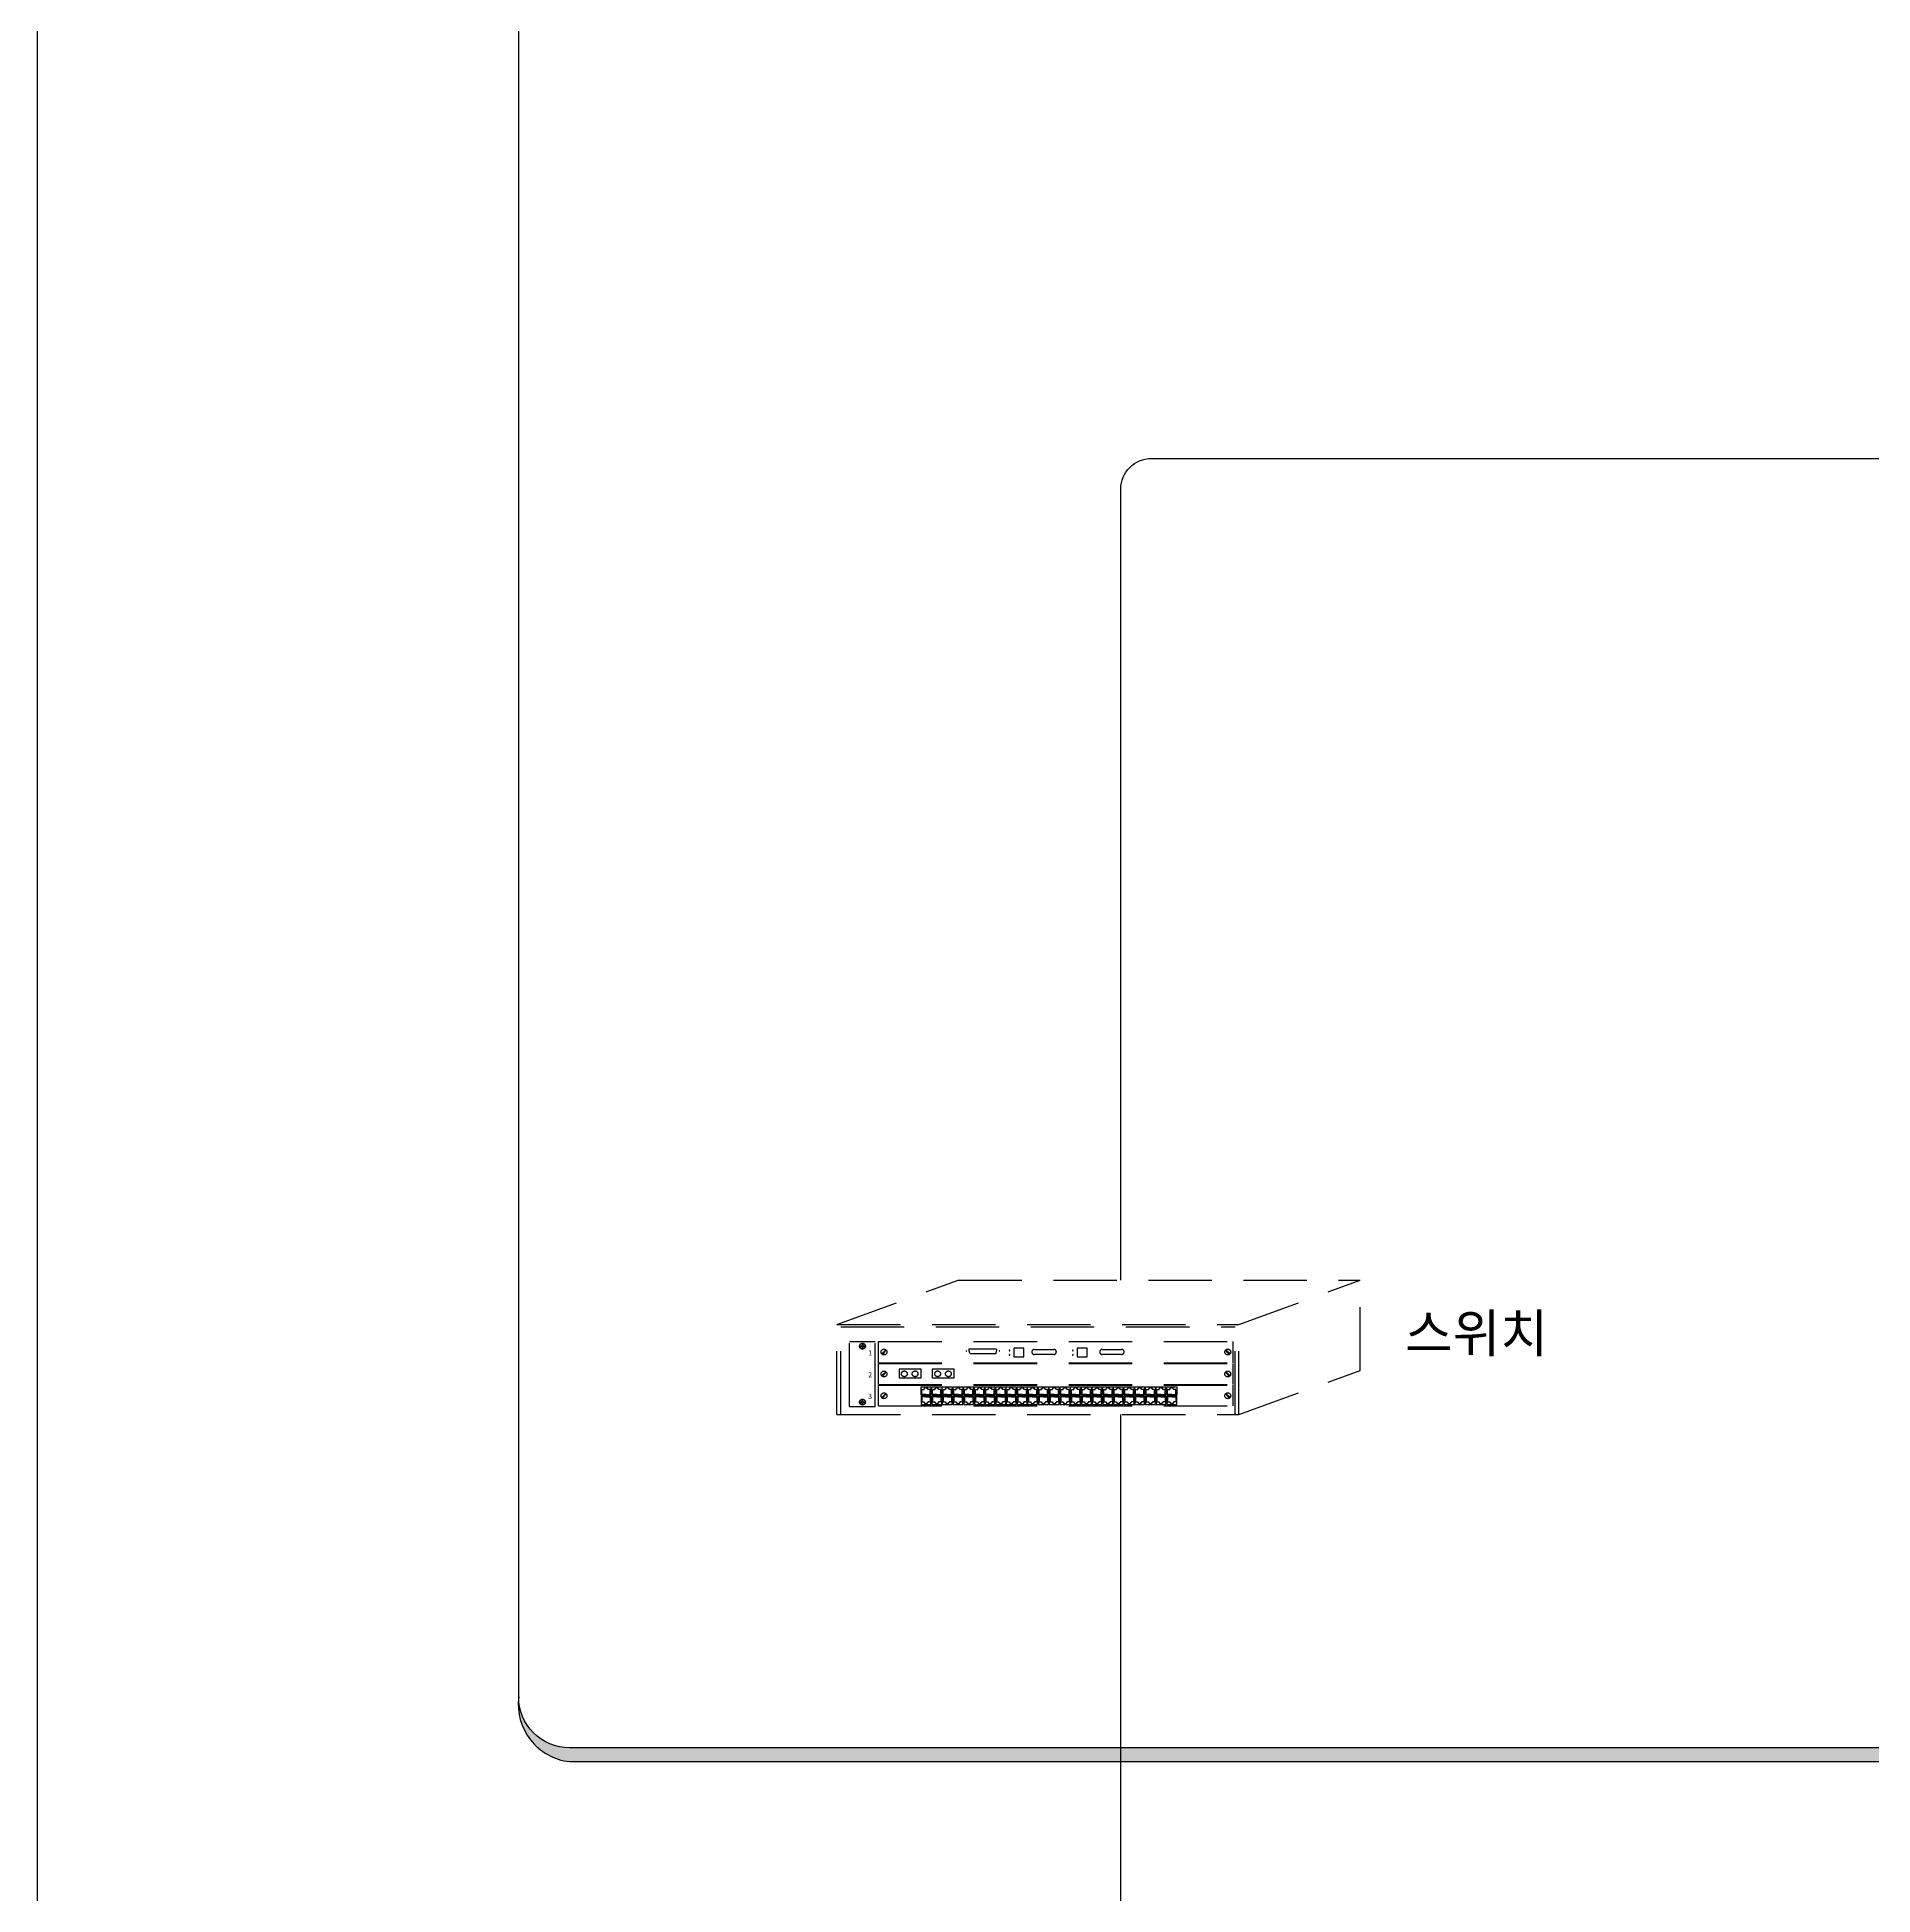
# Model space of a CAD drawing. Header units: millimetres. Extents: x 0 to 2521, y -5 to 594.
# Drawn here: x 1724.7 to 1869.5, y 268.6 to 415.2 of the extents above; entities that cross this region are included whole.
import ezdxf
from ezdxf.enums import TextEntityAlignment as Align

# ---------------------------------------------------------------- set-up
doc = ezdxf.new("R2010")
doc.units = ezdxf.units.MM
doc.header["$LTSCALE"] = 10
doc.linetypes.add('A-DASHD01', pattern=[0.75, 0.5, -0.25])
for name, color, linetype in [('CZ-LIN1', 7, 'Continuous'), ('CZ-SYMB', 2, 'Continuous'), ('CZ-TABL', 7, 'Continuous'), ('TT-COMM-CABL', 4, 'Continuous'), ('TT-COMM-TEXT', 3, 'Continuous'), ('TT-WAVE-REPT', 4, 'Continuous')]:
    doc.layers.add(name, color=color, linetype=linetype)
doc.styles.get("Standard").update_dxf_attribs({"font": 'GulimChe.ttf'})

msp = doc.modelspace()

# ---------------------------------------------------------------- hatches: boundary and pattern name
at = {"layer": 'CZ-TABL'}
h = msp.add_hatch(color=256, dxfattribs=at)
edge = h.paths.add_edge_path()
edge.add_arc((1767.24, 283.66), 4.56, 172.7562, 263.4516)
edge.add_line((1766.72, 279.13), (1924.58, 279.13))
edge.add_arc((1924.58, 284.23), 5.1, 270, 360)
edge.add_line((1929.68, 284.23), (1929.68, 450.44))
edge.add_arc((1925.19, 449.95), 4.52, 6.1387, 97.6535)
edge.add_arc((1924.58, 450.44), 4, 0, 90, ccw=False)
edge.add_line((1928.58, 450.44), (1928.58, 284.23))
edge.add_arc((1924.58, 284.23), 4, -90, 0, ccw=False)
edge.add_line((1924.58, 280.23), (1766.72, 280.23))
edge.add_arc((1766.72, 284.23), 4, 180, 270, ccw=False)

# ---------------------------------------------------------------- linework, layer by layer
at = {"layer": 'CZ-LIN1', "ltscale": 10}
msp.add_lwpolyline([(1762.72, 454.44), (1924.58, 454.44, -0.414214), (1928.58, 450.44), (1928.58, 284.23, -0.414214), (1924.58, 280.23), (1766.72, 280.23, -0.414214), (1762.72, 284.23), (1762.72, 454.44)], format="xyb", close=True, dxfattribs=at)
at = {"layer": 'CZ-SYMB', "linetype": 'A-DASHD01'}
for p, q in [((1787.83, 313.62), (1797.4, 317.11)), ((1797.4, 317.11), (1829.11, 317.11)), ((1819.54, 313.62), (1829.11, 317.11)), ((1829.11, 309.99), (1829.11, 317.11)), ((1787.83, 313.62), (1819.54, 313.62)), ((1787.83, 306.51), (1787.83, 313.62)), ((1788.13, 313.45), (1819.25, 313.45)), ((1788.13, 306.51), (1788.13, 313.45)), ((1788.83, 312.28), (1790.83, 312.28)), ((1788.83, 307.14), (1788.83, 312.28)), ((1790.83, 307.14), (1790.83, 312.28)), ((1791.11, 310.61), (1791.11, 312.28)), ((1791.11, 312.28), (1819.09, 312.28)), ((1819.09, 310.61), (1819.09, 312.28)), ((1819.09, 310.61), (1819.09, 312.28)), ((1819.25, 306.51), (1819.25, 313.45)), ((1819.54, 306.51), (1819.54, 313.62)), ((1789.61, 311.94), (1789.81, 311.94)), ((1789.61, 311.88), (1789.81, 311.88)), ((1789.81, 312.14), (1789.81, 311.94)), ((1789.81, 311.88), (1789.81, 311.68)), ((1789.87, 312.14), (1789.87, 311.94)), ((1789.87, 311.94), (1790.07, 311.94)), ((1789.87, 311.88), (1790.07, 311.88)), ((1789.87, 311.88), (1789.87, 311.68)), ((1791.35, 311.3), (1791.49, 311.45)), ((1791.39, 311.26), (1791.54, 311.4)), ((1791.49, 311.44), (1791.68, 311.63)), ((1791.53, 311.4), (1791.72, 311.59)), ((1798.25, 311.65), (1798.26, 311.68)), ((1798.25, 311.6), (1798.25, 311.65)), ((1798.25, 311.55), (1798.25, 311.6)), ((1798.32, 311.36), (1798.25, 311.55)), ((1798.26, 311.68), (1798.27, 311.7)), ((1798.27, 311.7), (1798.3, 311.71)), ((1798.3, 311.71), (1800.37, 311.71)), ((1798.33, 311.33), (1798.32, 311.36)), ((1798.38, 311.32), (1798.33, 311.33)), ((1800.33, 311.32), (1798.38, 311.32)), ((1800.34, 311.32), (1800.33, 311.32)), ((1800.35, 311.34), (1800.34, 311.32)), ((1800.36, 311.37), (1800.35, 311.34)), ((1800.42, 311.6), (1800.36, 311.37)), ((1800.37, 311.71), (1800.41, 311.69)), ((1800.41, 311.69), (1800.42, 311.68)), ((1800.42, 311.68), (1800.42, 311.65)), ((1800.42, 311.65), (1800.42, 311.6)), ((1802.58, 311.75), (1801.78, 311.75)), ((1801.78, 311.75), (1801.78, 311.07)), ((1801.78, 311.07), (1802.58, 311.07)), ((1802.58, 311.07), (1802.58, 311.75)), ((1803.41, 311.65), (1804.93, 311.65)), ((1804.93, 311.26), (1803.41, 311.26)), ((1807.57, 311.75), (1806.77, 311.75)), ((1806.77, 311.75), (1806.77, 311.07)), ((1806.77, 311.07), (1807.57, 311.07)), ((1807.57, 311.07), (1807.57, 311.75)), ((1808.76, 311.65), (1810.28, 311.65)), ((1810.28, 311.26), (1808.76, 311.26)), ((1818.66, 311.4), (1818.48, 311.59)), ((1818.7, 311.44), (1818.52, 311.63)), ((1818.8, 311.26), (1818.66, 311.4)), ((1818.84, 311.3), (1818.7, 311.45)), ((1791.11, 310.61), (1819.09, 310.61)), ((1791.11, 308.88), (1791.11, 310.55)), ((1791.11, 310.55), (1819.09, 310.55)), ((1791.35, 309.57), (1791.49, 309.72)), ((1791.39, 309.53), (1791.54, 309.67)), ((1791.49, 309.71), (1791.68, 309.9)), ((1791.53, 309.67), (1791.72, 309.86)), ((1794.46, 310.09), (1792.73, 310.09)), ((1792.73, 310.09), (1792.73, 309.41)), ((1792.73, 309.41), (1794.46, 309.41)), ((1794.46, 309.41), (1794.46, 310.09)), ((1797.08, 310.09), (1795.35, 310.09)), ((1795.35, 310.09), (1795.35, 309.41)), ((1795.35, 309.41), (1797.08, 309.41)), ((1797.08, 309.41), (1797.08, 310.09)), ((1818.66, 309.67), (1818.48, 309.86)), ((1818.7, 309.71), (1818.52, 309.9)), ((1818.8, 309.53), (1818.66, 309.67)), ((1818.84, 309.57), (1818.7, 309.72)), ((1819.09, 308.88), (1819.09, 310.55)), ((1819.09, 308.88), (1819.09, 310.55)), ((1819.54, 306.51), (1829.11, 309.99)), ((1791.11, 308.88), (1819.09, 308.88)), ((1791.11, 307.2), (1791.11, 308.84)), ((1791.11, 308.84), (1819.09, 308.84)), ((1791.35, 307.86), (1791.49, 308)), ((1791.39, 307.82), (1791.54, 307.96)), ((1791.49, 308), (1791.68, 308.19)), ((1791.53, 307.96), (1791.72, 308.14)), ((1794.46, 308.7), (1795.24, 308.7)), ((1794.46, 308.04), (1794.46, 308.7)), ((1795.24, 308.04), (1794.46, 308.04)), ((1795.24, 307.97), (1794.46, 307.97)), ((1794.46, 307.97), (1794.46, 307.31)), ((1794.52, 308.5), (1794.7, 308.5)), ((1794.52, 308.1), (1794.52, 308.5)), ((1794.85, 308.1), (1794.52, 308.1)), ((1794.85, 307.92), (1794.52, 307.92)), ((1794.52, 307.92), (1794.52, 307.51)), ((1794.7, 308.57), (1794.77, 308.57)), ((1794.7, 308.5), (1794.7, 308.57)), ((1794.77, 308.57), (1794.77, 308.64)), ((1794.77, 308.64), (1794.85, 308.64)), ((1794.92, 308.64), (1794.85, 308.64)), ((1794.85, 308.1), (1795.18, 308.1)), ((1794.85, 307.92), (1795.18, 307.92)), ((1794.92, 308.57), (1794.92, 308.64)), ((1794.99, 308.57), (1794.92, 308.57)), ((1794.99, 308.5), (1794.99, 308.57)), ((1795.18, 308.5), (1794.99, 308.5)), ((1795.18, 308.1), (1795.18, 308.5)), ((1795.18, 307.92), (1795.18, 307.51)), ((1795.24, 308.7), (1795.24, 308.04)), ((1795.24, 307.31), (1795.24, 307.97)), ((1795.31, 308.7), (1796.09, 308.7)), ((1795.31, 308.04), (1795.31, 308.7)), ((1796.09, 308.04), (1795.31, 308.04)), ((1796.09, 307.97), (1795.31, 307.97)), ((1795.31, 307.97), (1795.31, 307.31)), ((1795.37, 308.5), (1795.56, 308.5)), ((1795.37, 308.1), (1795.37, 308.5)), ((1795.7, 308.1), (1795.37, 308.1)), ((1795.37, 307.92), (1795.37, 307.51)), ((1795.7, 307.92), (1795.37, 307.92)), ((1795.56, 308.5), (1795.56, 308.57)), ((1795.56, 308.57), (1795.62, 308.57)), ((1795.62, 308.57), (1795.62, 308.64)), ((1795.62, 308.64), (1795.7, 308.64)), ((1795.78, 308.64), (1795.7, 308.64)), ((1795.7, 308.1), (1796.03, 308.1)), ((1795.7, 307.92), (1796.03, 307.92)), ((1795.78, 308.57), (1795.78, 308.64)), ((1795.85, 308.57), (1795.78, 308.57)), ((1795.85, 308.5), (1795.85, 308.57)), ((1796.03, 308.5), (1795.85, 308.5)), ((1796.03, 308.1), (1796.03, 308.5)), ((1796.03, 307.92), (1796.03, 307.51)), ((1796.09, 308.7), (1796.09, 308.04)), ((1796.09, 307.31), (1796.09, 307.97)), ((1796.14, 308.7), (1796.92, 308.7)), ((1796.14, 308.04), (1796.14, 308.7)), ((1796.92, 308.04), (1796.14, 308.04)), ((1796.92, 307.97), (1796.14, 307.97)), ((1796.14, 307.97), (1796.14, 307.31)), ((1796.2, 308.5), (1796.38, 308.5)), ((1796.2, 308.1), (1796.2, 308.5)), ((1796.53, 308.1), (1796.2, 308.1)), ((1796.2, 307.92), (1796.2, 307.51)), ((1796.53, 307.92), (1796.2, 307.92)), ((1796.38, 308.5), (1796.38, 308.57)), ((1796.38, 308.57), (1796.45, 308.57)), ((1796.45, 308.64), (1796.53, 308.64)), ((1796.45, 308.57), (1796.45, 308.64)), ((1796.61, 308.64), (1796.53, 308.64)), ((1796.53, 308.1), (1796.86, 308.1)), ((1796.53, 307.92), (1796.86, 307.92)), ((1796.61, 308.57), (1796.61, 308.64)), ((1796.67, 308.57), (1796.61, 308.57)), ((1796.67, 308.5), (1796.67, 308.57)), ((1796.86, 308.5), (1796.67, 308.5)), ((1796.86, 308.1), (1796.86, 308.5)), ((1796.86, 307.92), (1796.86, 307.51)), ((1796.92, 308.7), (1796.92, 308.04)), ((1796.92, 307.31), (1796.92, 307.97)), ((1796.99, 308.04), (1796.99, 308.7)), ((1796.99, 308.7), (1797.77, 308.7)), ((1797.77, 308.04), (1796.99, 308.04)), ((1797.77, 307.97), (1796.99, 307.97)), ((1796.99, 307.97), (1796.99, 307.31)), ((1797.05, 308.5), (1797.24, 308.5)), ((1797.05, 308.1), (1797.05, 308.5)), ((1797.38, 308.1), (1797.05, 308.1)), ((1797.05, 307.92), (1797.05, 307.51)), ((1797.38, 307.92), (1797.05, 307.92)), ((1797.24, 308.57), (1797.3, 308.57)), ((1797.24, 308.5), (1797.24, 308.57)), ((1797.3, 308.57), (1797.3, 308.64)), ((1797.3, 308.64), (1797.38, 308.64)), ((1797.46, 308.64), (1797.38, 308.64)), ((1797.38, 308.1), (1797.71, 308.1)), ((1797.38, 307.92), (1797.71, 307.92)), ((1797.46, 308.57), (1797.46, 308.64)), ((1797.53, 308.57), (1797.46, 308.57)), ((1797.53, 308.5), (1797.53, 308.57)), ((1797.71, 308.5), (1797.53, 308.5)), ((1797.71, 308.1), (1797.71, 308.5)), ((1797.71, 307.92), (1797.71, 307.51)), ((1797.77, 308.7), (1797.77, 308.04)), ((1797.77, 307.31), (1797.77, 307.97)), ((1797.83, 308.04), (1797.83, 308.7)), ((1797.83, 308.7), (1798.61, 308.7)), ((1798.61, 308.04), (1797.83, 308.04)), ((1798.61, 307.97), (1797.83, 307.97)), ((1797.83, 307.97), (1797.83, 307.31)), ((1797.89, 308.5), (1798.08, 308.5)), ((1797.89, 308.1), (1797.89, 308.5)), ((1798.22, 308.1), (1797.89, 308.1)), ((1797.89, 307.92), (1797.89, 307.51)), ((1798.22, 307.92), (1797.89, 307.92)), ((1798.08, 308.5), (1798.08, 308.57)), ((1798.08, 308.57), (1798.14, 308.57)), ((1798.14, 308.57), (1798.14, 308.64)), ((1798.14, 308.64), (1798.22, 308.64)), ((1798.3, 308.64), (1798.22, 308.64)), ((1798.22, 308.1), (1798.55, 308.1)), ((1798.22, 307.92), (1798.55, 307.92)), ((1798.3, 308.57), (1798.3, 308.64)), ((1798.37, 308.57), (1798.3, 308.57)), ((1798.37, 308.5), (1798.37, 308.57)), ((1798.55, 308.5), (1798.37, 308.5)), ((1798.55, 308.1), (1798.55, 308.5)), ((1798.55, 307.92), (1798.55, 307.51)), ((1798.61, 308.7), (1798.61, 308.04)), ((1798.61, 307.31), (1798.61, 307.97)), ((1798.69, 308.7), (1799.47, 308.7)), ((1798.69, 308.04), (1798.69, 308.7)), ((1799.47, 308.04), (1798.69, 308.04)), ((1799.47, 307.97), (1798.69, 307.97)), ((1798.69, 307.97), (1798.69, 307.31)), ((1798.75, 308.5), (1798.93, 308.5)), ((1798.75, 308.1), (1798.75, 308.5)), ((1799.08, 308.1), (1798.75, 308.1)), ((1799.08, 307.92), (1798.75, 307.92)), ((1798.75, 307.92), (1798.75, 307.51)), ((1798.93, 308.57), (1799, 308.57)), ((1798.93, 308.5), (1798.93, 308.57)), ((1799, 308.57), (1799, 308.64)), ((1799, 308.64), (1799.08, 308.64)), ((1799.15, 308.64), (1799.08, 308.64)), ((1799.08, 308.1), (1799.41, 308.1)), ((1799.08, 307.92), (1799.41, 307.92)), ((1799.15, 308.57), (1799.15, 308.64)), ((1799.22, 308.57), (1799.15, 308.57)), ((1799.22, 308.5), (1799.22, 308.57)), ((1799.41, 308.5), (1799.22, 308.5)), ((1799.41, 308.1), (1799.41, 308.5)), ((1799.41, 307.92), (1799.41, 307.51)), ((1799.47, 308.7), (1799.47, 308.04)), ((1799.47, 307.31), (1799.47, 307.97)), ((1799.51, 308.7), (1800.29, 308.7)), ((1799.51, 308.04), (1799.51, 308.7)), ((1800.29, 308.04), (1799.51, 308.04)), ((1800.29, 307.97), (1799.51, 307.97)), ((1799.51, 307.97), (1799.51, 307.31)), ((1799.57, 308.5), (1799.76, 308.5)), ((1799.57, 308.1), (1799.57, 308.5)), ((1799.9, 308.1), (1799.57, 308.1)), ((1799.9, 307.92), (1799.57, 307.92)), ((1799.57, 307.92), (1799.57, 307.51)), ((1799.76, 308.57), (1799.82, 308.57)), ((1799.76, 308.5), (1799.76, 308.57)), ((1799.82, 308.57), (1799.82, 308.64)), ((1799.82, 308.64), (1799.9, 308.64)), ((1799.98, 308.64), (1799.9, 308.64)), ((1799.9, 308.1), (1800.23, 308.1)), ((1799.9, 307.92), (1800.23, 307.92)), ((1799.98, 308.57), (1799.98, 308.64)), ((1800.05, 308.57), (1799.98, 308.57)), ((1800.05, 308.5), (1800.05, 308.57)), ((1800.23, 308.5), (1800.05, 308.5)), ((1800.23, 308.1), (1800.23, 308.5)), ((1800.23, 307.92), (1800.23, 307.51)), ((1800.29, 308.7), (1800.29, 308.04)), ((1800.29, 307.31), (1800.29, 307.97)), ((1800.37, 308.04), (1800.37, 308.7)), ((1800.37, 308.7), (1801.15, 308.7)), ((1801.15, 308.04), (1800.37, 308.04)), ((1800.37, 307.97), (1800.37, 307.31)), ((1801.15, 307.97), (1800.37, 307.97)), ((1800.43, 308.5), (1800.61, 308.5)), ((1800.43, 308.1), (1800.43, 308.5)), ((1800.76, 308.1), (1800.43, 308.1)), ((1800.43, 307.92), (1800.43, 307.51)), ((1800.76, 307.92), (1800.43, 307.92)), ((1800.61, 308.5), (1800.61, 308.57)), ((1800.61, 308.57), (1800.68, 308.57)), ((1800.68, 308.64), (1800.76, 308.64)), ((1800.68, 308.57), (1800.68, 308.64)), ((1800.84, 308.64), (1800.76, 308.64)), ((1800.76, 308.1), (1801.09, 308.1)), ((1800.76, 307.92), (1801.09, 307.92)), ((1800.84, 308.57), (1800.84, 308.64)), ((1800.9, 308.57), (1800.84, 308.57)), ((1800.9, 308.5), (1800.9, 308.57)), ((1801.09, 308.5), (1800.9, 308.5)), ((1801.09, 308.1), (1801.09, 308.5)), ((1801.09, 307.92), (1801.09, 307.51)), ((1801.15, 308.7), (1801.15, 308.04)), ((1801.15, 307.31), (1801.15, 307.97)), ((1801.19, 308.7), (1801.97, 308.7)), ((1801.19, 308.04), (1801.19, 308.7)), ((1801.97, 308.04), (1801.19, 308.04)), ((1801.97, 307.97), (1801.19, 307.97)), ((1801.19, 307.97), (1801.19, 307.31)), ((1801.25, 308.5), (1801.44, 308.5)), ((1801.25, 308.1), (1801.25, 308.5)), ((1801.58, 308.1), (1801.25, 308.1)), ((1801.25, 307.92), (1801.25, 307.51)), ((1801.58, 307.92), (1801.25, 307.92)), ((1801.44, 308.57), (1801.5, 308.57)), ((1801.44, 308.5), (1801.44, 308.57)), ((1801.5, 308.57), (1801.5, 308.64)), ((1801.5, 308.64), (1801.58, 308.64)), ((1801.66, 308.64), (1801.58, 308.64)), ((1801.58, 308.1), (1801.91, 308.1)), ((1801.58, 307.92), (1801.91, 307.92)), ((1801.66, 308.57), (1801.66, 308.64)), ((1801.73, 308.57), (1801.66, 308.57)), ((1801.73, 308.5), (1801.73, 308.57)), ((1801.91, 308.5), (1801.73, 308.5)), ((1801.91, 308.1), (1801.91, 308.5)), ((1801.91, 307.92), (1801.91, 307.51)), ((1801.97, 308.7), (1801.97, 308.04)), ((1801.97, 307.31), (1801.97, 307.97)), ((1802.05, 308.7), (1802.83, 308.7)), ((1802.05, 308.04), (1802.05, 308.7)), ((1802.83, 308.04), (1802.05, 308.04)), ((1802.83, 307.97), (1802.05, 307.97)), ((1802.05, 307.97), (1802.05, 307.31)), ((1802.11, 308.5), (1802.29, 308.5)), ((1802.11, 308.1), (1802.11, 308.5)), ((1802.44, 308.1), (1802.11, 308.1)), ((1802.11, 307.92), (1802.11, 307.51)), ((1802.44, 307.92), (1802.11, 307.92)), ((1802.29, 308.5), (1802.29, 308.57)), ((1802.29, 308.57), (1802.36, 308.57)), ((1802.36, 308.64), (1802.44, 308.64)), ((1802.36, 308.57), (1802.36, 308.64)), ((1802.52, 308.64), (1802.44, 308.64)), ((1802.44, 308.1), (1802.77, 308.1)), ((1802.44, 307.92), (1802.77, 307.92)), ((1802.52, 308.57), (1802.52, 308.64)), ((1802.58, 308.57), (1802.52, 308.57)), ((1802.58, 308.5), (1802.58, 308.57)), ((1802.77, 308.5), (1802.58, 308.5)), ((1802.77, 308.1), (1802.77, 308.5)), ((1802.77, 307.92), (1802.77, 307.51)), ((1802.83, 308.7), (1802.83, 308.04)), ((1802.83, 307.31), (1802.83, 307.97)), ((1802.87, 308.7), (1803.65, 308.7)), ((1802.87, 308.04), (1802.87, 308.7)), ((1803.65, 308.04), (1802.87, 308.04)), ((1803.65, 307.97), (1802.87, 307.97)), ((1802.87, 307.97), (1802.87, 307.31)), ((1802.93, 308.5), (1803.12, 308.5)), ((1802.93, 308.1), (1802.93, 308.5)), ((1803.26, 308.1), (1802.93, 308.1)), ((1802.93, 307.92), (1802.93, 307.51)), ((1803.26, 307.92), (1802.93, 307.92)), ((1803.12, 308.5), (1803.12, 308.57)), ((1803.12, 308.57), (1803.18, 308.57)), ((1803.18, 308.64), (1803.26, 308.64)), ((1803.18, 308.57), (1803.18, 308.64)), ((1803.34, 308.64), (1803.26, 308.64)), ((1803.26, 308.1), (1803.59, 308.1)), ((1803.26, 307.92), (1803.59, 307.92)), ((1803.34, 308.57), (1803.34, 308.64)), ((1803.41, 308.57), (1803.34, 308.57)), ((1803.41, 308.5), (1803.41, 308.57)), ((1803.59, 308.5), (1803.41, 308.5)), ((1803.59, 308.1), (1803.59, 308.5)), ((1803.59, 307.92), (1803.59, 307.51)), ((1803.65, 308.7), (1803.65, 308.04)), ((1803.65, 307.31), (1803.65, 307.97)), ((1803.73, 308.04), (1803.73, 308.7)), ((1803.73, 308.7), (1804.51, 308.7)), ((1804.51, 308.04), (1803.73, 308.04)), ((1804.51, 307.97), (1803.73, 307.97)), ((1803.73, 307.97), (1803.73, 307.31)), ((1803.79, 308.5), (1803.97, 308.5)), ((1803.79, 308.1), (1803.79, 308.5)), ((1804.12, 308.1), (1803.79, 308.1)), ((1803.79, 307.92), (1803.79, 307.51)), ((1804.12, 307.92), (1803.79, 307.92)), ((1803.97, 308.57), (1804.04, 308.57)), ((1803.97, 308.5), (1803.97, 308.57)), ((1804.04, 308.57), (1804.04, 308.64)), ((1804.04, 308.64), (1804.12, 308.64)), ((1804.2, 308.64), (1804.12, 308.64)), ((1804.12, 308.1), (1804.45, 308.1)), ((1804.12, 307.92), (1804.45, 307.92)), ((1804.2, 308.57), (1804.2, 308.64)), ((1804.26, 308.57), (1804.2, 308.57)), ((1804.26, 308.5), (1804.26, 308.57)), ((1804.45, 308.5), (1804.26, 308.5)), ((1804.45, 308.1), (1804.45, 308.5)), ((1804.45, 307.92), (1804.45, 307.51)), ((1804.51, 308.7), (1804.51, 308.04)), ((1804.51, 307.31), (1804.51, 307.97)), ((1804.58, 308.04), (1804.58, 308.7)), ((1804.58, 308.7), (1805.36, 308.7)), ((1805.36, 308.04), (1804.58, 308.04)), ((1805.36, 307.97), (1804.58, 307.97)), ((1804.58, 307.97), (1804.58, 307.31)), ((1804.64, 308.5), (1804.83, 308.5)), ((1804.64, 308.1), (1804.64, 308.5)), ((1804.97, 308.1), (1804.64, 308.1)), ((1804.97, 307.92), (1804.64, 307.92)), ((1804.64, 307.92), (1804.64, 307.51)), ((1804.83, 308.57), (1804.89, 308.57)), ((1804.83, 308.5), (1804.83, 308.57)), ((1804.89, 308.64), (1804.97, 308.64)), ((1804.89, 308.57), (1804.89, 308.64)), ((1805.05, 308.64), (1804.97, 308.64)), ((1804.97, 308.1), (1805.3, 308.1)), ((1804.97, 307.92), (1805.3, 307.92)), ((1805.05, 308.57), (1805.05, 308.64)), ((1805.12, 308.57), (1805.05, 308.57)), ((1805.12, 308.5), (1805.12, 308.57)), ((1805.3, 308.5), (1805.12, 308.5)), ((1805.3, 308.1), (1805.3, 308.5)), ((1805.3, 307.92), (1805.3, 307.51)), ((1805.36, 308.7), (1805.36, 308.04)), ((1805.36, 307.31), (1805.36, 307.97)), ((1805.44, 308.7), (1806.22, 308.7)), ((1805.44, 308.04), (1805.44, 308.7)), ((1806.22, 308.04), (1805.44, 308.04)), ((1805.44, 307.97), (1805.44, 307.31)), ((1806.22, 307.97), (1805.44, 307.97)), ((1805.5, 308.1), (1805.5, 308.5)), ((1805.5, 308.5), (1805.68, 308.5)), ((1805.83, 308.1), (1805.5, 308.1)), ((1805.83, 307.92), (1805.5, 307.92)), ((1805.5, 307.92), (1805.5, 307.51)), ((1805.68, 308.57), (1805.75, 308.57)), ((1805.68, 308.5), (1805.68, 308.57)), ((1805.75, 308.64), (1805.83, 308.64)), ((1805.75, 308.57), (1805.75, 308.64)), ((1805.9, 308.64), (1805.83, 308.64)), ((1805.83, 308.1), (1806.16, 308.1)), ((1805.83, 307.92), (1806.16, 307.92)), ((1805.9, 308.57), (1805.9, 308.64)), ((1805.97, 308.57), (1805.9, 308.57)), ((1805.97, 308.5), (1805.97, 308.57)), ((1806.16, 308.5), (1805.97, 308.5)), ((1806.16, 308.1), (1806.16, 308.5)), ((1806.16, 307.92), (1806.16, 307.51)), ((1806.22, 308.7), (1806.22, 308.04)), ((1806.22, 307.31), (1806.22, 307.97)), ((1806.26, 308.7), (1807.04, 308.7)), ((1806.26, 308.04), (1806.26, 308.7)), ((1807.04, 308.04), (1806.26, 308.04)), ((1807.04, 307.97), (1806.26, 307.97)), ((1806.26, 307.97), (1806.26, 307.31)), ((1806.32, 308.5), (1806.51, 308.5)), ((1806.32, 308.1), (1806.32, 308.5)), ((1806.65, 308.1), (1806.32, 308.1)), ((1806.32, 307.92), (1806.32, 307.51)), ((1806.65, 307.92), (1806.32, 307.92)), ((1806.51, 308.57), (1806.57, 308.57)), ((1806.51, 308.5), (1806.51, 308.57)), ((1806.57, 308.57), (1806.57, 308.64)), ((1806.57, 308.64), (1806.65, 308.64)), ((1806.73, 308.64), (1806.65, 308.64)), ((1806.65, 308.1), (1806.98, 308.1)), ((1806.65, 307.92), (1806.98, 307.92)), ((1806.73, 308.57), (1806.73, 308.64)), ((1806.8, 308.57), (1806.73, 308.57)), ((1806.8, 308.5), (1806.8, 308.57)), ((1806.98, 308.5), (1806.8, 308.5)), ((1806.98, 308.1), (1806.98, 308.5)), ((1806.98, 307.92), (1806.98, 307.51)), ((1807.04, 308.7), (1807.04, 308.04)), ((1807.04, 307.31), (1807.04, 307.97)), ((1807.12, 308.04), (1807.12, 308.7)), ((1807.12, 308.7), (1807.9, 308.7)), ((1807.9, 308.04), (1807.12, 308.04)), ((1807.12, 307.97), (1807.12, 307.31)), ((1807.9, 307.97), (1807.12, 307.97)), ((1807.18, 308.5), (1807.36, 308.5)), ((1807.18, 308.1), (1807.18, 308.5)), ((1807.51, 308.1), (1807.18, 308.1)), ((1807.18, 307.92), (1807.18, 307.51)), ((1807.51, 307.92), (1807.18, 307.92)), ((1807.36, 308.5), (1807.36, 308.57)), ((1807.36, 308.57), (1807.43, 308.57)), ((1807.43, 308.64), (1807.51, 308.64)), ((1807.43, 308.57), (1807.43, 308.64)), ((1807.59, 308.64), (1807.51, 308.64)), ((1807.51, 308.1), (1807.84, 308.1)), ((1807.51, 307.92), (1807.84, 307.92)), ((1807.59, 308.57), (1807.59, 308.64)), ((1807.65, 308.57), (1807.59, 308.57)), ((1807.65, 308.5), (1807.65, 308.57)), ((1807.84, 308.5), (1807.65, 308.5)), ((1807.84, 308.1), (1807.84, 308.5)), ((1807.84, 307.92), (1807.84, 307.51)), ((1807.9, 308.7), (1807.9, 308.04)), ((1807.9, 307.31), (1807.9, 307.97)), ((1807.95, 308.7), (1808.73, 308.7)), ((1807.95, 308.04), (1807.95, 308.7)), ((1808.73, 308.04), (1807.95, 308.04)), ((1808.73, 307.97), (1807.95, 307.97)), ((1807.95, 307.97), (1807.95, 307.31)), ((1808.02, 308.5), (1808.2, 308.5)), ((1808.02, 308.1), (1808.02, 308.5)), ((1808.34, 308.1), (1808.02, 308.1)), ((1808.02, 307.92), (1808.02, 307.51)), ((1808.34, 307.92), (1808.02, 307.92)), ((1808.2, 308.57), (1808.27, 308.57)), ((1808.2, 308.5), (1808.2, 308.57)), ((1808.27, 308.57), (1808.27, 308.64)), ((1808.27, 308.64), (1808.34, 308.64)), ((1808.42, 308.64), (1808.34, 308.64)), ((1808.34, 308.1), (1808.67, 308.1)), ((1808.34, 307.92), (1808.67, 307.92)), ((1808.42, 308.57), (1808.42, 308.64)), ((1808.49, 308.57), (1808.42, 308.57)), ((1808.49, 308.5), (1808.49, 308.57)), ((1808.67, 308.5), (1808.49, 308.5)), ((1808.67, 308.1), (1808.67, 308.5)), ((1808.67, 307.92), (1808.67, 307.51)), ((1808.73, 308.7), (1808.73, 308.04)), ((1808.73, 307.31), (1808.73, 307.97)), ((1808.81, 308.7), (1809.59, 308.7)), ((1808.81, 308.04), (1808.81, 308.7)), ((1809.59, 308.04), (1808.81, 308.04)), ((1809.59, 307.97), (1808.81, 307.97)), ((1808.81, 307.97), (1808.81, 307.31)), ((1808.87, 308.5), (1809.06, 308.5)), ((1808.87, 308.1), (1808.87, 308.5)), ((1809.2, 308.1), (1808.87, 308.1)), ((1809.2, 307.92), (1808.87, 307.92)), ((1808.87, 307.92), (1808.87, 307.51)), ((1809.06, 308.5), (1809.06, 308.57)), ((1809.06, 308.57), (1809.12, 308.57)), ((1809.12, 308.64), (1809.2, 308.64)), ((1809.12, 308.57), (1809.12, 308.64)), ((1809.28, 308.64), (1809.2, 308.64)), ((1809.2, 308.1), (1809.53, 308.1)), ((1809.2, 307.92), (1809.53, 307.92)), ((1809.28, 308.57), (1809.28, 308.64)), ((1809.35, 308.57), (1809.28, 308.57)), ((1809.35, 308.5), (1809.35, 308.57)), ((1809.53, 308.5), (1809.35, 308.5)), ((1809.53, 308.1), (1809.53, 308.5)), ((1809.53, 307.92), (1809.53, 307.51)), ((1809.59, 308.7), (1809.59, 308.04)), ((1809.59, 307.31), (1809.59, 307.97)), ((1809.64, 308.7), (1810.42, 308.7)), ((1809.64, 308.04), (1809.64, 308.7)), ((1810.42, 308.04), (1809.64, 308.04)), ((1810.42, 307.97), (1809.64, 307.97)), ((1809.64, 307.97), (1809.64, 307.31)), ((1809.7, 308.5), (1809.88, 308.5)), ((1809.7, 308.1), (1809.7, 308.5)), ((1810.03, 308.1), (1809.7, 308.1)), ((1809.7, 307.92), (1809.7, 307.51)), ((1810.03, 307.92), (1809.7, 307.92)), ((1809.88, 308.5), (1809.88, 308.57)), ((1809.88, 308.57), (1809.95, 308.57)), ((1809.95, 308.64), (1810.03, 308.64)), ((1809.95, 308.57), (1809.95, 308.64)), ((1810.1, 308.64), (1810.03, 308.64)), ((1810.03, 308.1), (1810.36, 308.1)), ((1810.03, 307.92), (1810.36, 307.92)), ((1810.1, 308.57), (1810.1, 308.64)), ((1810.17, 308.57), (1810.1, 308.57)), ((1810.17, 308.5), (1810.17, 308.57)), ((1810.36, 308.5), (1810.17, 308.5)), ((1810.36, 308.1), (1810.36, 308.5)), ((1810.36, 307.92), (1810.36, 307.51)), ((1810.42, 308.7), (1810.42, 308.04)), ((1810.42, 307.31), (1810.42, 307.97)), ((1810.49, 308.7), (1811.27, 308.7)), ((1810.49, 308.04), (1810.49, 308.7)), ((1811.27, 308.04), (1810.49, 308.04)), ((1811.27, 307.97), (1810.49, 307.97)), ((1810.49, 307.97), (1810.49, 307.31)), ((1810.55, 308.5), (1810.74, 308.5)), ((1810.55, 308.1), (1810.55, 308.5)), ((1810.88, 308.1), (1810.55, 308.1)), ((1810.55, 307.92), (1810.55, 307.51)), ((1810.88, 307.92), (1810.55, 307.92)), ((1810.74, 308.57), (1810.8, 308.57)), ((1810.74, 308.5), (1810.74, 308.57)), ((1810.8, 308.57), (1810.8, 308.64)), ((1810.8, 308.64), (1810.88, 308.64)), ((1810.96, 308.64), (1810.88, 308.64)), ((1810.88, 308.1), (1811.21, 308.1)), ((1810.88, 307.92), (1811.21, 307.92)), ((1810.96, 308.57), (1810.96, 308.64)), ((1811.03, 308.57), (1810.96, 308.57)), ((1811.03, 308.5), (1811.03, 308.57)), ((1811.21, 308.5), (1811.03, 308.5)), ((1811.21, 308.1), (1811.21, 308.5)), ((1811.21, 307.92), (1811.21, 307.51)), ((1811.27, 308.7), (1811.27, 308.04)), ((1811.27, 307.31), (1811.27, 307.97)), ((1811.32, 308.7), (1812.1, 308.7)), ((1811.32, 308.04), (1811.32, 308.7)), ((1812.1, 308.04), (1811.32, 308.04)), ((1812.1, 307.97), (1811.32, 307.97)), ((1811.32, 307.97), (1811.32, 307.31)), ((1811.38, 308.5), (1811.56, 308.5)), ((1811.38, 308.1), (1811.38, 308.5)), ((1811.71, 308.1), (1811.38, 308.1)), ((1811.38, 307.92), (1811.38, 307.51)), ((1811.71, 307.92), (1811.38, 307.92)), ((1811.56, 308.5), (1811.56, 308.57)), ((1811.56, 308.57), (1811.63, 308.57)), ((1811.63, 308.64), (1811.71, 308.64)), ((1811.63, 308.57), (1811.63, 308.64)), ((1811.78, 308.64), (1811.71, 308.64)), ((1811.71, 308.1), (1812.04, 308.1)), ((1811.71, 307.92), (1812.04, 307.92)), ((1811.78, 308.57), (1811.78, 308.64)), ((1811.85, 308.57), (1811.78, 308.57)), ((1811.85, 308.5), (1811.85, 308.57)), ((1812.04, 308.5), (1811.85, 308.5)), ((1812.04, 308.1), (1812.04, 308.5)), ((1812.04, 307.92), (1812.04, 307.51)), ((1812.1, 308.7), (1812.1, 308.04)), ((1812.1, 307.31), (1812.1, 307.97)), ((1812.17, 308.04), (1812.17, 308.7)), ((1812.17, 308.7), (1812.95, 308.7)), ((1812.95, 308.04), (1812.17, 308.04)), ((1812.17, 307.97), (1812.17, 307.31)), ((1812.95, 307.97), (1812.17, 307.97)), ((1812.23, 308.5), (1812.42, 308.5)), ((1812.23, 308.1), (1812.23, 308.5)), ((1812.56, 308.1), (1812.23, 308.1)), ((1812.23, 307.92), (1812.23, 307.51)), ((1812.56, 307.92), (1812.23, 307.92)), ((1812.42, 308.5), (1812.42, 308.57)), ((1812.42, 308.57), (1812.48, 308.57)), ((1812.48, 308.57), (1812.48, 308.64)), ((1812.48, 308.64), (1812.56, 308.64)), ((1812.64, 308.64), (1812.56, 308.64)), ((1812.56, 308.1), (1812.89, 308.1)), ((1812.56, 307.92), (1812.89, 307.92)), ((1812.64, 308.57), (1812.64, 308.64)), ((1812.71, 308.57), (1812.64, 308.57)), ((1812.71, 308.5), (1812.71, 308.57)), ((1812.89, 308.5), (1812.71, 308.5)), ((1812.89, 308.1), (1812.89, 308.5)), ((1812.89, 307.92), (1812.89, 307.51)), ((1812.95, 308.7), (1812.95, 308.04)), ((1812.95, 307.31), (1812.95, 307.97)), ((1813, 308.7), (1813.78, 308.7)), ((1813, 308.04), (1813, 308.7)), ((1813.78, 308.04), (1813, 308.04)), ((1813.78, 307.97), (1813, 307.97)), ((1813, 307.97), (1813, 307.31)), ((1813.06, 308.5), (1813.24, 308.5)), ((1813.06, 308.1), (1813.06, 308.5)), ((1813.39, 308.1), (1813.06, 308.1)), ((1813.39, 307.92), (1813.06, 307.92)), ((1813.06, 307.92), (1813.06, 307.51)), ((1813.24, 308.5), (1813.24, 308.57)), ((1813.24, 308.57), (1813.31, 308.57)), ((1813.31, 308.57), (1813.31, 308.64)), ((1813.31, 308.64), (1813.39, 308.64)), ((1813.47, 308.64), (1813.39, 308.64)), ((1813.39, 308.1), (1813.72, 308.1)), ((1813.39, 307.92), (1813.72, 307.92)), ((1813.47, 308.57), (1813.47, 308.64)), ((1813.53, 308.57), (1813.47, 308.57)), ((1813.53, 308.5), (1813.53, 308.57)), ((1813.72, 308.5), (1813.53, 308.5)), ((1813.72, 308.1), (1813.72, 308.5)), ((1813.72, 307.92), (1813.72, 307.51)), ((1813.78, 308.7), (1813.78, 308.04)), ((1813.78, 307.31), (1813.78, 307.97)), ((1813.85, 308.7), (1814.63, 308.7)), ((1813.85, 308.04), (1813.85, 308.7)), ((1814.63, 308.04), (1813.85, 308.04)), ((1814.63, 307.97), (1813.85, 307.97)), ((1813.85, 307.97), (1813.85, 307.31)), ((1813.91, 308.5), (1814.1, 308.5)), ((1813.91, 308.1), (1813.91, 308.5)), ((1814.24, 308.1), (1813.91, 308.1)), ((1814.24, 307.92), (1813.91, 307.92)), ((1813.91, 307.92), (1813.91, 307.51)), ((1814.1, 308.5), (1814.1, 308.57)), ((1814.1, 308.57), (1814.16, 308.57)), ((1814.16, 308.64), (1814.24, 308.64)), ((1814.16, 308.57), (1814.16, 308.64)), ((1814.32, 308.64), (1814.24, 308.64)), ((1814.24, 308.1), (1814.57, 308.1)), ((1814.24, 307.92), (1814.57, 307.92)), ((1814.32, 308.57), (1814.32, 308.64)), ((1814.39, 308.57), (1814.32, 308.57)), ((1814.39, 308.5), (1814.39, 308.57)), ((1814.57, 308.5), (1814.39, 308.5)), ((1814.57, 308.1), (1814.57, 308.5)), ((1814.57, 307.92), (1814.57, 307.51)), ((1814.63, 308.7), (1814.63, 308.04)), ((1814.63, 307.31), (1814.63, 307.97)), ((1818.66, 307.96), (1818.48, 308.14)), ((1818.7, 308), (1818.52, 308.19)), ((1818.8, 307.82), (1818.66, 307.96)), ((1818.84, 307.86), (1818.7, 308)), ((1819.09, 307.2), (1819.09, 308.84)), ((1819.09, 307.2), (1819.09, 308.84)), ((1787.83, 306.51), (1819.54, 306.51)), ((1788.83, 307.14), (1790.83, 307.14)), ((1789.61, 307.53), (1789.81, 307.53)), ((1789.61, 307.47), (1789.81, 307.47)), ((1789.81, 307.53), (1789.81, 307.73)), ((1789.81, 307.27), (1789.81, 307.47)), ((1789.87, 307.53), (1789.87, 307.73)), ((1789.87, 307.53), (1790.07, 307.53)), ((1789.87, 307.47), (1790.07, 307.47)), ((1789.87, 307.27), (1789.87, 307.47)), ((1791.11, 307.2), (1819.09, 307.2)), ((1794.46, 307.31), (1795.24, 307.31)), ((1794.52, 307.51), (1794.7, 307.51)), ((1794.7, 307.51), (1794.7, 307.45)), ((1794.7, 307.45), (1794.77, 307.45)), ((1794.77, 307.45), (1794.77, 307.37)), ((1794.77, 307.37), (1794.85, 307.37)), ((1794.92, 307.37), (1794.85, 307.37)), ((1794.92, 307.45), (1794.92, 307.37)), ((1794.99, 307.45), (1794.92, 307.45)), ((1795.18, 307.51), (1794.99, 307.51)), ((1794.99, 307.51), (1794.99, 307.45)), ((1795.31, 307.31), (1796.09, 307.31)), ((1795.37, 307.51), (1795.56, 307.51)), ((1795.56, 307.51), (1795.56, 307.45)), ((1795.56, 307.45), (1795.62, 307.45)), ((1795.62, 307.45), (1795.62, 307.37)), ((1795.62, 307.37), (1795.7, 307.37)), ((1795.78, 307.37), (1795.7, 307.37)), ((1795.85, 307.45), (1795.78, 307.45)), ((1795.78, 307.45), (1795.78, 307.37)), ((1796.03, 307.51), (1795.85, 307.51)), ((1795.85, 307.51), (1795.85, 307.45)), ((1796.14, 307.31), (1796.92, 307.31)), ((1796.2, 307.51), (1796.38, 307.51)), ((1796.38, 307.51), (1796.38, 307.45)), ((1796.38, 307.45), (1796.45, 307.45)), ((1796.45, 307.45), (1796.45, 307.37)), ((1796.45, 307.37), (1796.53, 307.37)), ((1796.61, 307.37), (1796.53, 307.37)), ((1796.67, 307.45), (1796.61, 307.45)), ((1796.61, 307.45), (1796.61, 307.37)), ((1796.86, 307.51), (1796.67, 307.51)), ((1796.67, 307.51), (1796.67, 307.45)), ((1796.99, 307.31), (1797.77, 307.31)), ((1797.05, 307.51), (1797.24, 307.51)), ((1797.24, 307.51), (1797.24, 307.45)), ((1797.24, 307.45), (1797.3, 307.45)), ((1797.3, 307.45), (1797.3, 307.37)), ((1797.3, 307.37), (1797.38, 307.37)), ((1797.46, 307.37), (1797.38, 307.37)), ((1797.46, 307.45), (1797.46, 307.37)), ((1797.53, 307.45), (1797.46, 307.45)), ((1797.71, 307.51), (1797.53, 307.51)), ((1797.53, 307.51), (1797.53, 307.45)), ((1797.83, 307.31), (1798.61, 307.31)), ((1797.89, 307.51), (1798.08, 307.51)), ((1798.08, 307.51), (1798.08, 307.45)), ((1798.08, 307.45), (1798.14, 307.45)), ((1798.14, 307.45), (1798.14, 307.37)), ((1798.14, 307.37), (1798.22, 307.37)), ((1798.3, 307.37), (1798.22, 307.37)), ((1798.37, 307.45), (1798.3, 307.45)), ((1798.3, 307.45), (1798.3, 307.37)), ((1798.55, 307.51), (1798.37, 307.51)), ((1798.37, 307.51), (1798.37, 307.45)), ((1798.69, 307.31), (1799.47, 307.31)), ((1798.75, 307.51), (1798.93, 307.51)), ((1798.93, 307.51), (1798.93, 307.45)), ((1798.93, 307.45), (1799, 307.45)), ((1799, 307.45), (1799, 307.37)), ((1799, 307.37), (1799.08, 307.37)), ((1799.15, 307.37), (1799.08, 307.37)), ((1799.15, 307.45), (1799.15, 307.37)), ((1799.22, 307.45), (1799.15, 307.45)), ((1799.41, 307.51), (1799.22, 307.51)), ((1799.22, 307.51), (1799.22, 307.45)), ((1799.51, 307.31), (1800.29, 307.31)), ((1799.57, 307.51), (1799.76, 307.51)), ((1799.76, 307.51), (1799.76, 307.45)), ((1799.76, 307.45), (1799.82, 307.45)), ((1799.82, 307.45), (1799.82, 307.37)), ((1799.82, 307.37), (1799.9, 307.37)), ((1799.98, 307.37), (1799.9, 307.37)), ((1799.98, 307.45), (1799.98, 307.37)), ((1800.05, 307.45), (1799.98, 307.45)), ((1800.23, 307.51), (1800.05, 307.51)), ((1800.05, 307.51), (1800.05, 307.45)), ((1800.37, 307.31), (1801.15, 307.31)), ((1800.43, 307.51), (1800.61, 307.51)), ((1800.61, 307.51), (1800.61, 307.45)), ((1800.61, 307.45), (1800.68, 307.45)), ((1800.68, 307.45), (1800.68, 307.37)), ((1800.68, 307.37), (1800.76, 307.37)), ((1800.84, 307.37), (1800.76, 307.37)), ((1800.9, 307.45), (1800.84, 307.45)), ((1800.84, 307.45), (1800.84, 307.37)), ((1801.09, 307.51), (1800.9, 307.51)), ((1800.9, 307.51), (1800.9, 307.45)), ((1801.19, 307.31), (1801.97, 307.31)), ((1801.25, 307.51), (1801.44, 307.51)), ((1801.44, 307.51), (1801.44, 307.45)), ((1801.44, 307.45), (1801.5, 307.45)), ((1801.5, 307.45), (1801.5, 307.37)), ((1801.5, 307.37), (1801.58, 307.37)), ((1801.66, 307.37), (1801.58, 307.37)), ((1801.66, 307.45), (1801.66, 307.37)), ((1801.73, 307.45), (1801.66, 307.45)), ((1801.91, 307.51), (1801.73, 307.51)), ((1801.73, 307.51), (1801.73, 307.45)), ((1802.05, 307.31), (1802.83, 307.31)), ((1802.11, 307.51), (1802.29, 307.51)), ((1802.29, 307.51), (1802.29, 307.45)), ((1802.29, 307.45), (1802.36, 307.45)), ((1802.36, 307.45), (1802.36, 307.37)), ((1802.36, 307.37), (1802.44, 307.37)), ((1802.52, 307.37), (1802.44, 307.37)), ((1802.58, 307.45), (1802.52, 307.45)), ((1802.52, 307.45), (1802.52, 307.37)), ((1802.77, 307.51), (1802.58, 307.51)), ((1802.58, 307.51), (1802.58, 307.45)), ((1802.87, 307.31), (1803.65, 307.31)), ((1802.93, 307.51), (1803.12, 307.51)), ((1803.12, 307.51), (1803.12, 307.45)), ((1803.12, 307.45), (1803.18, 307.45)), ((1803.18, 307.45), (1803.18, 307.37)), ((1803.18, 307.37), (1803.26, 307.37)), ((1803.34, 307.37), (1803.26, 307.37)), ((1803.41, 307.45), (1803.34, 307.45)), ((1803.34, 307.45), (1803.34, 307.37)), ((1803.59, 307.51), (1803.41, 307.51)), ((1803.41, 307.51), (1803.41, 307.45)), ((1803.73, 307.31), (1804.51, 307.31)), ((1803.79, 307.51), (1803.97, 307.51)), ((1803.97, 307.51), (1803.97, 307.45)), ((1803.97, 307.45), (1804.04, 307.45)), ((1804.04, 307.45), (1804.04, 307.37)), ((1804.04, 307.37), (1804.12, 307.37)), ((1804.2, 307.37), (1804.12, 307.37)), ((1804.2, 307.45), (1804.2, 307.37)), ((1804.26, 307.45), (1804.2, 307.45)), ((1804.45, 307.51), (1804.26, 307.51)), ((1804.26, 307.51), (1804.26, 307.45)), ((1804.58, 307.31), (1805.36, 307.31)), ((1804.64, 307.51), (1804.83, 307.51)), ((1804.83, 307.51), (1804.83, 307.45)), ((1804.83, 307.45), (1804.89, 307.45)), ((1804.89, 307.45), (1804.89, 307.37)), ((1804.89, 307.37), (1804.97, 307.37)), ((1805.05, 307.37), (1804.97, 307.37)), ((1805.12, 307.45), (1805.05, 307.45)), ((1805.05, 307.45), (1805.05, 307.37)), ((1805.3, 307.51), (1805.12, 307.51)), ((1805.12, 307.51), (1805.12, 307.45)), ((1805.44, 307.31), (1806.22, 307.31)), ((1805.5, 307.51), (1805.68, 307.51)), ((1805.68, 307.51), (1805.68, 307.45)), ((1805.68, 307.45), (1805.75, 307.45)), ((1805.75, 307.45), (1805.75, 307.37)), ((1805.75, 307.37), (1805.83, 307.37)), ((1805.9, 307.37), (1805.83, 307.37)), ((1805.9, 307.45), (1805.9, 307.37)), ((1805.97, 307.45), (1805.9, 307.45)), ((1806.16, 307.51), (1805.97, 307.51)), ((1805.97, 307.51), (1805.97, 307.45)), ((1806.26, 307.31), (1807.04, 307.31)), ((1806.32, 307.51), (1806.51, 307.51)), ((1806.51, 307.51), (1806.51, 307.45)), ((1806.51, 307.45), (1806.57, 307.45)), ((1806.57, 307.45), (1806.57, 307.37)), ((1806.57, 307.37), (1806.65, 307.37)), ((1806.73, 307.37), (1806.65, 307.37)), ((1806.73, 307.45), (1806.73, 307.37)), ((1806.8, 307.45), (1806.73, 307.45)), ((1806.98, 307.51), (1806.8, 307.51)), ((1806.8, 307.51), (1806.8, 307.45)), ((1807.12, 307.31), (1807.9, 307.31)), ((1807.18, 307.51), (1807.36, 307.51)), ((1807.36, 307.51), (1807.36, 307.45)), ((1807.36, 307.45), (1807.43, 307.45)), ((1807.43, 307.45), (1807.43, 307.37)), ((1807.43, 307.37), (1807.51, 307.37)), ((1807.59, 307.37), (1807.51, 307.37)), ((1807.65, 307.45), (1807.59, 307.45)), ((1807.59, 307.45), (1807.59, 307.37)), ((1807.65, 307.51), (1807.65, 307.45)), ((1807.84, 307.51), (1807.65, 307.51)), ((1807.95, 307.31), (1808.73, 307.31)), ((1808.02, 307.51), (1808.2, 307.51)), ((1808.2, 307.51), (1808.2, 307.45)), ((1808.2, 307.45), (1808.27, 307.45)), ((1808.27, 307.45), (1808.27, 307.37)), ((1808.27, 307.37), (1808.34, 307.37)), ((1808.42, 307.37), (1808.34, 307.37)), ((1808.42, 307.45), (1808.42, 307.37)), ((1808.49, 307.45), (1808.42, 307.45)), ((1808.67, 307.51), (1808.49, 307.51)), ((1808.49, 307.51), (1808.49, 307.45)), ((1808.81, 307.31), (1809.59, 307.31)), ((1808.87, 307.51), (1809.06, 307.51)), ((1809.06, 307.51), (1809.06, 307.45)), ((1809.06, 307.45), (1809.12, 307.45)), ((1809.12, 307.45), (1809.12, 307.37)), ((1809.12, 307.37), (1809.2, 307.37)), ((1809.28, 307.37), (1809.2, 307.37)), ((1809.35, 307.45), (1809.28, 307.45)), ((1809.28, 307.45), (1809.28, 307.37)), ((1809.53, 307.51), (1809.35, 307.51)), ((1809.35, 307.51), (1809.35, 307.45)), ((1809.64, 307.31), (1810.42, 307.31)), ((1809.7, 307.51), (1809.88, 307.51)), ((1809.88, 307.51), (1809.88, 307.45)), ((1809.88, 307.45), (1809.95, 307.45)), ((1809.95, 307.45), (1809.95, 307.37)), ((1809.95, 307.37), (1810.03, 307.37)), ((1810.1, 307.37), (1810.03, 307.37)), ((1810.17, 307.45), (1810.1, 307.45)), ((1810.1, 307.45), (1810.1, 307.37)), ((1810.36, 307.51), (1810.17, 307.51)), ((1810.17, 307.51), (1810.17, 307.45)), ((1810.49, 307.31), (1811.27, 307.31)), ((1810.55, 307.51), (1810.74, 307.51)), ((1810.74, 307.51), (1810.74, 307.45)), ((1810.74, 307.45), (1810.8, 307.45)), ((1810.8, 307.45), (1810.8, 307.37)), ((1810.8, 307.37), (1810.88, 307.37)), ((1810.96, 307.37), (1810.88, 307.37)), ((1810.96, 307.45), (1810.96, 307.37)), ((1811.03, 307.45), (1810.96, 307.45)), ((1811.21, 307.51), (1811.03, 307.51)), ((1811.03, 307.51), (1811.03, 307.45)), ((1811.32, 307.31), (1812.1, 307.31)), ((1811.38, 307.51), (1811.56, 307.51)), ((1811.56, 307.51), (1811.56, 307.45)), ((1811.56, 307.45), (1811.63, 307.45)), ((1811.63, 307.45), (1811.63, 307.37)), ((1811.63, 307.37), (1811.71, 307.37)), ((1811.78, 307.37), (1811.71, 307.37)), ((1811.85, 307.45), (1811.78, 307.45)), ((1811.78, 307.45), (1811.78, 307.37)), ((1812.04, 307.51), (1811.85, 307.51)), ((1811.85, 307.51), (1811.85, 307.45)), ((1812.17, 307.31), (1812.95, 307.31)), ((1812.23, 307.51), (1812.42, 307.51)), ((1812.42, 307.51), (1812.42, 307.45)), ((1812.42, 307.45), (1812.48, 307.45)), ((1812.48, 307.45), (1812.48, 307.37)), ((1812.48, 307.37), (1812.56, 307.37)), ((1812.64, 307.37), (1812.56, 307.37)), ((1812.64, 307.45), (1812.64, 307.37)), ((1812.71, 307.45), (1812.64, 307.45)), ((1812.89, 307.51), (1812.71, 307.51)), ((1812.71, 307.51), (1812.71, 307.45)), ((1813, 307.31), (1813.78, 307.31)), ((1813.06, 307.51), (1813.24, 307.51)), ((1813.24, 307.51), (1813.24, 307.45)), ((1813.24, 307.45), (1813.31, 307.45)), ((1813.31, 307.45), (1813.31, 307.37)), ((1813.31, 307.37), (1813.39, 307.37)), ((1813.47, 307.37), (1813.39, 307.37)), ((1813.47, 307.45), (1813.47, 307.37)), ((1813.53, 307.45), (1813.47, 307.45)), ((1813.72, 307.51), (1813.53, 307.51)), ((1813.53, 307.51), (1813.53, 307.45)), ((1813.85, 307.31), (1814.63, 307.31)), ((1813.91, 307.51), (1814.1, 307.51)), ((1814.1, 307.51), (1814.1, 307.45)), ((1814.1, 307.45), (1814.16, 307.45)), ((1814.16, 307.45), (1814.16, 307.37)), ((1814.16, 307.37), (1814.24, 307.37)), ((1814.32, 307.37), (1814.24, 307.37)), ((1814.32, 307.45), (1814.32, 307.37)), ((1814.39, 307.45), (1814.32, 307.45)), ((1814.57, 307.51), (1814.39, 307.51)), ((1814.39, 307.51), (1814.39, 307.45))]:
    msp.add_line(p, q, dxfattribs=at)
for centre, radius in [((1789.84, 311.91), 0.23), ((1791.54, 311.45), 0.23), ((1818.66, 311.45), 0.23), ((1791.54, 309.72), 0.23), ((1793.14, 309.73), 0.227), ((1793.99, 309.73), 0.227), ((1795.77, 309.73), 0.227), ((1796.62, 309.73), 0.227), ((1818.66, 309.72), 0.23), ((1791.54, 308), 0.23), ((1818.66, 308), 0.23), ((1789.84, 307.5), 0.23)]:
    msp.add_circle(centre, radius, dxfattribs=at)
for centre, radius, start, end in [((1798.04, 311.53), 0.0204, 90, 270), ((1798.04, 311.53), 0.0204, 270, 90), ((1800.64, 311.53), 0.0204, 90, 270), ((1800.64, 311.53), 0.0204, 270, 90), ((1801.45, 311.58), 0.0255, 90, 270), ((1801.45, 311.22), 0.0255, 90, 270), ((1801.45, 311.58), 0.0255, 270, 90), ((1801.45, 311.22), 0.0255, 270, 90), ((1803.4, 311.46), 0.196, 86.1952, 273.8048), ((1804.94, 311.46), 0.196, 266.1952, 93.8048), ((1806.44, 311.58), 0.0255, 90, 270), ((1806.44, 311.22), 0.0255, 90, 270), ((1806.44, 311.58), 0.0255, 270, 90), ((1806.44, 311.22), 0.0255, 270, 90), ((1808.75, 311.46), 0.196, 86.1952, 273.8048), ((1810.29, 311.46), 0.196, 266.1952, 93.8048)]:
    msp.add_arc(centre, radius, start, end, dxfattribs=at)
at = {"layer": 'CZ-TABL'}
msp.add_lwpolyline([(1762.72, 284.23, 0.417773), (1766.72, 279.13), (1924.58, 279.13, 0.414214), (1929.68, 284.23), (1929.68, 450.44, 0.421979), (1924.58, 454.44, -0.414214), (1928.58, 450.44), (1928.58, 284.23, -0.414214), (1924.58, 280.23), (1766.72, 280.23, -0.414214)], format="xyb", close=True, dxfattribs=at)
at = {"layer": 'Defpoints'}
msp.add_lwpolyline([(2520.74, 526.62), (1724.74, 526.62), (1724.74, 10.62), (2520.74, 10.62)], close=True, dxfattribs=at)
at = {"layer": 'TT-COMM-CABL', "flags": 128}
msp.add_lwpolyline([(1810.22, 317.11), (1810.22, 379.56, -0.414214), (1812.62, 381.96), (1870.16, 381.96)], format="xyb", dxfattribs=at)
at = {"layer": 'TT-WAVE-REPT'}
msp.add_lwpolyline([(1868.94, 77.83), (1812.62, 77.83, -0.414214), (1810.22, 80.23), (1810.22, 306.51)], format="xyb", dxfattribs=at)

# ---------------------------------------------------------------- texts
at = {"layer": 'CZ-SYMB', "linetype": 'A-DASHD01'}
for s, p in [('1', (1790.29, 311.18)), ('2', (1790.29, 309.46)), ('3', (1790.29, 307.76))]:
    msp.add_text(s, height=0.404, dxfattribs=at).set_placement(p)
at = {"layer": 'TT-COMM-TEXT'}
msp.add_text('스위치', height=3, dxfattribs=at).set_placement((1838.28, 312.93), align=Align.MIDDLE_CENTER)

doc.saveas('drawing.dxf')
